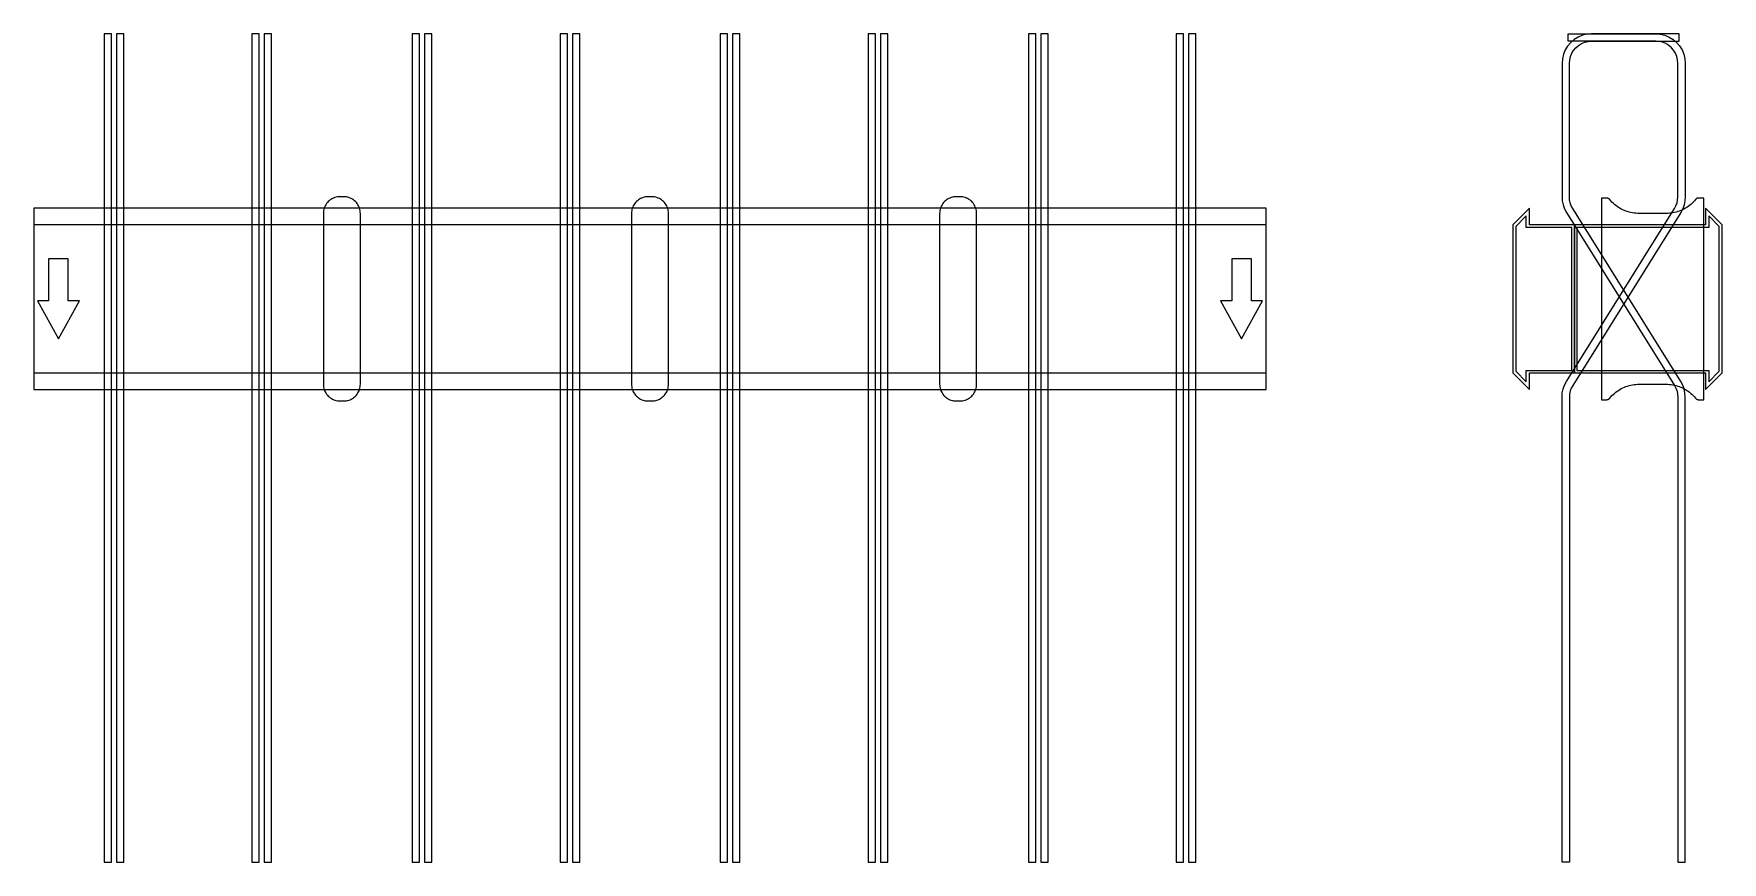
# Model space of a CAD drawing. Extents: x 0 to 1370, y -457 to 215.
import ezdxf

# ---------------------------------------------------------------- set-up
doc = ezdxf.new("R2010")
doc.units = 0
doc.layers.add('Halfen', color=7, linetype='CONTINUOUS')

msp = doc.modelspace()

# ---------------------------------------------------------------- linework, layer by layer
at = {"layer": 'Halfen', "color": 7}
for points in [[(63, -456.927), (63, 214.971), (57, 214.971), (57, -456.927)], [(73, -456.927), (73, 214.971), (67, 214.971), (67, -456.927)], [(183, -456.927), (183, 214.971), (177, 214.971), (177, -456.927)], [(193, -456.927), (193, 214.971), (187, 214.971), (187, -456.927)], [(313, -456.927), (313, 214.971), (307, 214.971), (307, -456.927)], [(323, -456.927), (323, 214.971), (317, 214.971), (317, -456.927)], [(433, -456.927), (433, 214.971), (427, 214.971), (427, -456.927)], [(443, -456.927), (443, 214.971), (437, 214.971), (437, -456.927)], [(563, -456.927), (563, 214.971), (557, 214.971), (557, -456.927)], [(573, -456.927), (573, 214.971), (567, 214.971), (567, -456.927)], [(683, -456.927), (683, 214.971), (677, 214.971), (677, -456.927)], [(693, -456.927), (693, 214.971), (687, 214.971), (687, -456.927)], [(813, -456.927), (813, 214.971), (807, 214.971), (807, -456.927)], [(823, -456.927), (823, 214.971), (817, 214.971), (817, -456.927)], [(933, -456.927), (933, 214.971), (927, 214.971), (927, -456.927)], [(943, -456.927), (943, 214.971), (937, 214.971), (937, -456.927)], [(1240, -456.898), (1240, -79.686), (1240.234, -76.346), (1240.93, -73.071), (1242.075, -69.925), (1243.647, -66.968), (1331.265, 73.25), (1332.444, 75.467), (1333.303, 77.827), (1333.825, 80.283), (1334, 82.788), (1334, 191), (1333.778, 193.816), (1333.119, 196.562), (1332.038, 199.172), (1330.562, 201.58), (1328.728, 203.728), (1326.58, 205.562), (1324.172, 207.038), (1321.562, 208.119), (1318.816, 208.778), (1316, 209), (1245, 209), (1245, 215), (1316, 215), (1319.754, 214.705), (1323.416, 213.825), (1326.896, 212.384), (1330.107, 210.416), (1332.971, 207.971), (1335.416, 205.107), (1337.384, 201.896), (1338.825, 198.416), (1339.705, 194.754), (1340, 191), (1340, 82.788), (1339.766, 79.448), (1339.07, 76.173), (1337.925, 73.027), (1336.353, 70.07), (1248.735, -70.148), (1247.556, -72.365), (1246.697, -74.725), (1246.175, -77.181), (1246, -79.686), (1246, -456.898)], [(1340, -456.927), (1340, -79.715), (1339.766, -76.375), (1339.07, -73.1), (1337.925, -69.953), (1336.353, -66.997), (1248.735, 73.221), (1247.556, 75.438), (1246.697, 77.798), (1246.175, 80.255), (1246, 82.76), (1246, 190.971), (1246.222, 193.787), (1246.881, 196.534), (1247.962, 199.143), (1249.438, 201.551), (1251.272, 203.699), (1253.42, 205.534), (1255.828, 207.009), (1258.438, 208.09), (1261.184, 208.75), (1264, 208.971), (1335, 208.971), (1335, 214.971), (1264, 214.971), (1260.246, 214.676), (1256.584, 213.797), (1253.104, 212.355), (1249.893, 210.388), (1247.029, 207.942), (1244.584, 205.078), (1242.616, 201.867), (1241.175, 198.388), (1240.295, 194.726), (1240, 190.971), (1240, 82.76), (1240.234, 79.419), (1240.93, 76.144), (1242.075, 72.998), (1243.647, 70.042), (1331.265, -70.177), (1332.444, -72.394), (1333.303, -74.754), (1333.825, -77.21), (1334, -79.715), (1334, -456.927)], [(265, -69.3), (265, -56.8), (265, 69.3), (264.958, 70.359), (264.834, 71.412), (264.627, 72.452), (264.339, 73.472), (263.972, 74.466), (263.529, 75.429), (263.011, 76.354), (262.422, 77.235), (261.765, 78.068), (261.046, 78.846), (260.268, 79.565), (259.435, 80.222), (258.554, 80.811), (257.629, 81.329), (256.666, 81.772), (255.672, 82.139), (254.652, 82.427), (253.612, 82.634), (252.559, 82.758), (251.5, 82.8), (248.5, 82.8), (247.441, 82.758), (246.388, 82.634), (245.348, 82.427), (244.328, 82.139), (243.334, 81.772), (242.371, 81.329), (241.446, 80.811), (240.565, 80.222), (239.732, 79.565), (238.954, 78.846), (238.235, 78.068), (237.578, 77.235), (236.989, 76.354), (236.471, 75.429), (236.028, 74.466), (235.661, 73.472), (235.373, 72.452), (235.166, 71.412), (235.042, 70.359), (235, 69.3), (235, -56.8), (235, -69.3), (235.042, -70.359), (235.166, -71.412), (235.373, -72.452), (235.661, -73.472), (236.028, -74.466), (236.471, -75.429), (236.989, -76.354), (237.578, -77.235), (238.235, -78.068), (238.954, -78.846), (239.732, -79.565), (240.565, -80.222), (241.446, -80.811), (242.371, -81.329), (243.334, -81.772), (244.328, -82.139), (245.348, -82.427), (246.388, -82.634), (247.441, -82.758), (248.5, -82.8), (251.5, -82.8), (252.559, -82.758), (253.612, -82.634), (254.652, -82.427), (255.672, -82.139), (256.666, -81.772), (257.629, -81.329), (258.554, -80.811), (259.435, -80.222), (260.268, -79.565), (261.046, -78.846), (261.765, -78.068), (262.422, -77.235), (263.011, -76.354), (263.529, -75.429), (263.972, -74.466), (264.339, -73.472), (264.627, -72.452), (264.834, -71.412), (264.958, -70.359), (265, -69.3)], [(515, -69.3), (515, -56.8), (515, 69.3), (514.958, 70.359), (514.834, 71.412), (514.627, 72.452), (514.339, 73.472), (513.972, 74.466), (513.529, 75.429), (513.011, 76.354), (512.422, 77.235), (511.765, 78.068), (511.046, 78.846), (510.268, 79.565), (509.435, 80.222), (508.554, 80.811), (507.629, 81.329), (506.666, 81.772), (505.672, 82.139), (504.652, 82.427), (503.612, 82.634), (502.559, 82.758), (501.5, 82.8), (498.5, 82.8), (497.441, 82.758), (496.388, 82.634), (495.348, 82.427), (494.328, 82.139), (493.334, 81.772), (492.371, 81.329), (491.446, 80.811), (490.565, 80.222), (489.732, 79.565), (488.954, 78.846), (488.235, 78.068), (487.578, 77.235), (486.989, 76.354), (486.471, 75.429), (486.028, 74.466), (485.661, 73.472), (485.373, 72.452), (485.166, 71.412), (485.042, 70.359), (485, 69.3), (485, -56.8), (485, -69.3), (485.042, -70.359), (485.166, -71.412), (485.373, -72.452), (485.661, -73.472), (486.028, -74.466), (486.471, -75.429), (486.989, -76.354), (487.578, -77.235), (488.235, -78.068), (488.954, -78.846), (489.732, -79.565), (490.565, -80.222), (491.446, -80.811), (492.371, -81.329), (493.334, -81.772), (494.328, -82.139), (495.348, -82.427), (496.388, -82.634), (497.441, -82.758), (498.5, -82.8), (501.5, -82.8), (502.559, -82.758), (503.612, -82.634), (504.652, -82.427), (505.672, -82.139), (506.666, -81.772), (507.629, -81.329), (508.554, -80.811), (509.435, -80.222), (510.268, -79.565), (511.046, -78.846), (511.765, -78.068), (512.422, -77.235), (513.011, -76.354), (513.529, -75.429), (513.972, -74.466), (514.339, -73.472), (514.627, -72.452), (514.834, -71.412), (514.958, -70.359), (515, -69.3)], [(765, -69.3), (765, -56.8), (765, 69.3), (764.958, 70.359), (764.834, 71.412), (764.627, 72.452), (764.339, 73.472), (763.972, 74.466), (763.529, 75.429), (763.011, 76.354), (762.422, 77.235), (761.765, 78.068), (761.046, 78.846), (760.268, 79.565), (759.435, 80.222), (758.554, 80.811), (757.629, 81.329), (756.666, 81.772), (755.672, 82.139), (754.652, 82.427), (753.612, 82.634), (752.559, 82.758), (751.5, 82.8), (748.5, 82.8), (747.441, 82.758), (746.388, 82.634), (745.348, 82.427), (744.328, 82.139), (743.334, 81.772), (742.371, 81.329), (741.446, 80.811), (740.565, 80.222), (739.732, 79.565), (738.954, 78.846), (738.235, 78.068), (737.578, 77.235), (736.989, 76.354), (736.471, 75.429), (736.028, 74.466), (735.661, 73.472), (735.373, 72.452), (735.166, 71.412), (735.042, 70.359), (735, 69.3), (735, -56.8), (735, -69.3), (735.042, -70.359), (735.166, -71.412), (735.373, -72.452), (735.661, -73.472), (736.028, -74.466), (736.471, -75.429), (736.989, -76.354), (737.578, -77.235), (738.235, -78.068), (738.954, -78.846), (739.732, -79.565), (740.565, -80.222), (741.446, -80.811), (742.371, -81.329), (743.334, -81.772), (744.328, -82.139), (745.348, -82.427), (746.388, -82.634), (747.441, -82.758), (748.5, -82.8), (751.5, -82.8), (752.559, -82.758), (753.612, -82.634), (754.652, -82.427), (755.672, -82.139), (756.666, -81.772), (757.629, -81.329), (758.554, -80.811), (759.435, -80.222), (760.268, -79.565), (761.046, -78.846), (761.765, -78.068), (762.422, -77.235), (763.011, -76.354), (763.529, -75.429), (763.972, -74.466), (764.339, -73.472), (764.627, -72.452), (764.834, -71.412), (764.958, -70.359), (765, -69.3)], [(0, -73.5), (1000, -73.5), (1000, 73.5), (0, 73.5)], [(1250, -60), (1250, 60), (1213.5, 60), (1213.5, 73.5), (1200, 60), (1200, -60), (1213.5, -73.5), (1213.5, -60)], [(1370, -60), (1370, 60), (1356.5, 73.5), (1356.5, 60), (1250, 60), (1250, -60), (1356.5, -60), (1356.5, -73.5)], [(1355, -81.8), (1355, 81.8), (1351, 81.8), (1350.846, 81.797), (1350.691, 81.786), (1350.538, 81.769), (1350.385, 81.746), (1350.234, 81.715), (1350.084, 81.678), (1349.936, 81.634), (1349.789, 81.584), (1349.646, 81.527), (1349.505, 81.464), (1349.366, 81.395), (1349.231, 81.32), (1349.1, 81.239), (1348.972, 81.153), (1348.848, 81.06), (1348.728, 80.963), (1348.613, 80.86), (1348.502, 80.752), (1348.397, 80.639), (1348.296, 80.522), (1347.41, 79.491), (1346.479, 78.5), (1345.505, 77.551), (1344.491, 76.646), (1343.437, 75.787), (1342.347, 74.975), (1341.222, 74.211), (1340.064, 73.499), (1338.876, 72.838), (1337.66, 72.23), (1336.418, 71.676), (1335.153, 71.178), (1333.867, 70.736), (1332.563, 70.351), (1331.243, 70.024), (1329.911, 69.756), (1328.567, 69.547), (1327.216, 69.397), (1325.859, 69.307), (1324.5, 69.277), (1302.5, 69.277), (1301.141, 69.307), (1299.784, 69.397), (1298.433, 69.547), (1297.089, 69.756), (1295.757, 70.024), (1294.437, 70.351), (1293.133, 70.736), (1291.847, 71.178), (1290.582, 71.676), (1289.34, 72.23), (1288.124, 72.838), (1286.936, 73.499), (1285.778, 74.211), (1284.653, 74.975), (1283.563, 75.787), (1282.509, 76.646), (1281.495, 77.551), (1280.521, 78.5), (1279.59, 79.491), (1278.704, 80.522), (1278.603, 80.639), (1278.498, 80.752), (1278.387, 80.86), (1278.272, 80.963), (1278.152, 81.06), (1278.028, 81.153), (1277.9, 81.239), (1277.769, 81.32), (1277.634, 81.395), (1277.495, 81.464), (1277.354, 81.527), (1277.211, 81.584), (1277.064, 81.634), (1276.916, 81.678), (1276.766, 81.715), (1276.615, 81.746), (1276.462, 81.769), (1276.309, 81.786), (1276.154, 81.797), (1276, 81.8), (1272, 81.8), (1272, -81.8), (1276, -81.8), (1276.154, -81.797), (1276.309, -81.786), (1276.462, -81.769), (1276.615, -81.746), (1276.766, -81.715), (1276.916, -81.678), (1277.064, -81.634), (1277.211, -81.584), (1277.354, -81.527), (1277.495, -81.464), (1277.634, -81.395), (1277.769, -81.32), (1277.9, -81.239), (1278.028, -81.153), (1278.152, -81.06), (1278.272, -80.963), (1278.387, -80.86), (1278.498, -80.752), (1278.603, -80.639), (1278.704, -80.522), (1279.59, -79.491), (1280.521, -78.5), (1281.495, -77.551), (1282.509, -76.646), (1283.563, -75.787), (1284.653, -74.975), (1285.778, -74.211), (1286.936, -73.499), (1288.124, -72.838), (1289.34, -72.23), (1290.582, -71.676), (1291.847, -71.178), (1293.133, -70.736), (1294.437, -70.351), (1295.757, -70.024), (1297.089, -69.756), (1298.433, -69.547), (1299.784, -69.397), (1301.141, -69.307), (1302.5, -69.277), (1324.5, -69.277), (1325.859, -69.307), (1327.216, -69.397), (1328.567, -69.547), (1329.911, -69.756), (1331.243, -70.024), (1332.563, -70.351), (1333.867, -70.736), (1335.153, -71.178), (1336.418, -71.676), (1337.66, -72.23), (1338.876, -72.838), (1340.064, -73.499), (1341.222, -74.211), (1342.347, -74.975), (1343.437, -75.787), (1344.491, -76.646), (1345.505, -77.551), (1346.479, -78.5), (1347.41, -79.491), (1348.296, -80.522), (1348.397, -80.639), (1348.502, -80.752), (1348.613, -80.86), (1348.728, -80.963), (1348.848, -81.06), (1348.972, -81.153), (1349.1, -81.239), (1349.231, -81.32), (1349.366, -81.395), (1349.505, -81.464), (1349.646, -81.527), (1349.789, -81.584), (1349.936, -81.634), (1350.084, -81.678), (1350.234, -81.715), (1350.385, -81.746), (1350.538, -81.769), (1350.691, -81.786), (1350.846, -81.797), (1351, -81.8)], [(0, -60), (1000, -60), (1000, 60), (0, 60)], [(1248, -58), (1248, 58), (1211, 58), (1211, 67.25), (1202.5, 58.75), (1202.5, -58.75), (1211, -67.25), (1211, -58)], [(1367.5, -58.75), (1367.5, 58.75), (1359, 67.25), (1359, 58), (1252, 58), (1252, -58), (1359, -58), (1359, -67.25)], [(20, -32.5), (37, -1.5), (28, -1.5), (28, 32.5), (12, 32.5), (12, -1.5), (3, -1.5)], [(980, -32.5), (997, -1.5), (988, -1.5), (988, 32.5), (972, 32.5), (972, -1.5), (963, -1.5)]]:
    msp.add_lwpolyline(points, close=True, dxfattribs=at)

doc.saveas('drawing.dxf')
